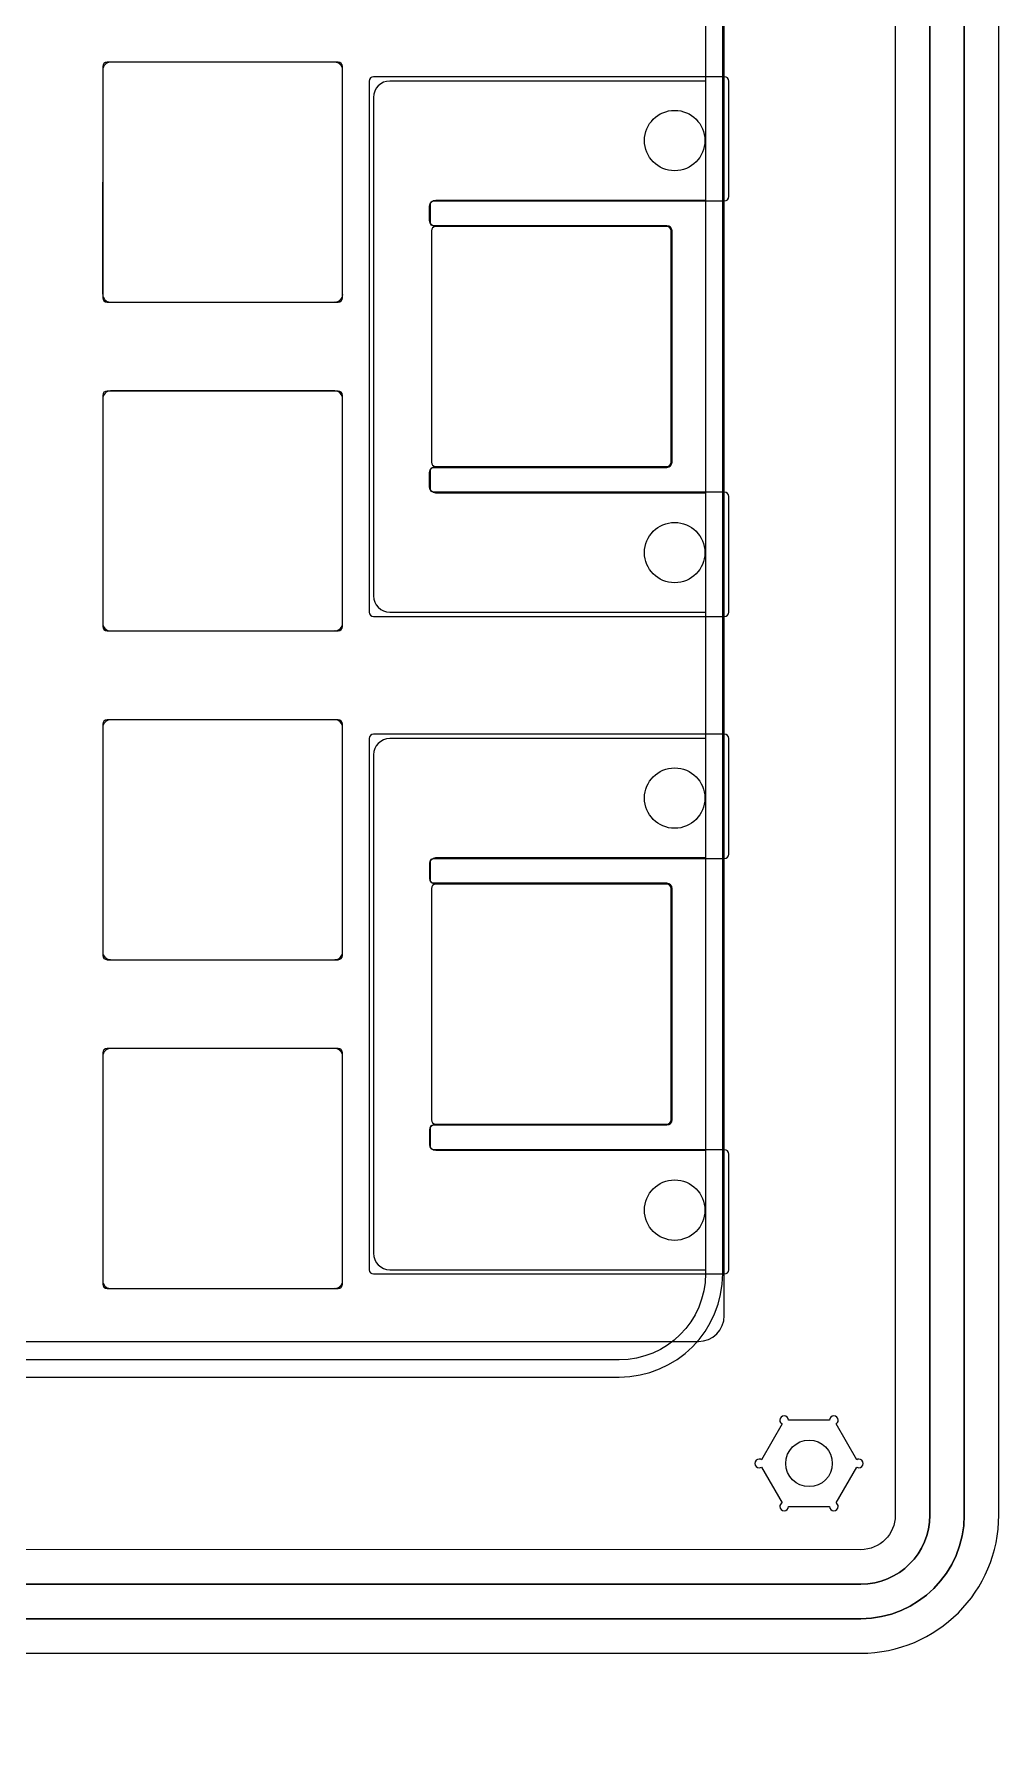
# Model space of a CAD drawing. Header units: millimetres. Extents: x -8 to 471, y -62 to 182.
# Drawn here: x 414.8 to 470.8, y 19.5 to 118.6 of the extents above; entities that cross this region are included whole.
import ezdxf

# ---------------------------------------------------------------- set-up
doc = ezdxf.new("R2010")
doc.units = ezdxf.units.MM
doc.header["$MEASUREMENT"] = 0
for name, color, linetype in [('Bot Keycaps', 7, 'Continuous'), ('Bot Spacer', 7, 'Continuous'), ('Bottom', 7, 'Continuous'), ('Foam Bottom', 7, 'Continuous'), ('Foam Plate', 7, 'Continuous'), ('Mid Keycaps', 7, 'Continuous'), ('Plate 13.9mm', 7, 'Continuous'), ('Top Keycaps', 7, 'Continuous'), ('Top Spacer', 7, 'Continuous')]:
    doc.layers.add(name, color=color, linetype=linetype)

# ---------------------------------------------------------------- blocks, each defined once
blk = doc.blocks.new('block 9')
at = {"layer": 'Foam Bottom', "color": 93, "lineweight": 25, "true_color": 0x53b848}
for points, knots in [([(451.963, 72.538), (452.93, 72.538), (453.713, 73.322), (453.713, 74.288), (453.713, 75.255), (452.93, 76.038), (451.963, 76.038), (450.997, 76.038), (450.213, 75.255), (450.213, 74.288), (450.213, 73.322), (450.997, 72.538), (451.963, 72.538)], [0, 0, 0, 0, 1, 1, 1, 2, 2, 2, 3, 3, 3, 4, 4, 4, 4]), ([(437.863, 69.05), (437.863, 69.188), (437.975, 69.3), (438.113, 69.3), (438.113, 69.3), (451.513, 69.3), (451.513, 69.3), (451.651, 69.3), (451.763, 69.188), (451.763, 69.05), (451.763, 69.05), (451.763, 55.65), (451.763, 55.65), (451.763, 55.512), (451.651, 55.401), (451.513, 55.401), (451.513, 55.401), (438.113, 55.401), (438.113, 55.401), (437.975, 55.401), (437.863, 55.512), (437.863, 55.65), (437.863, 55.65), (437.863, 69.05), (437.863, 69.05)], [0, 0, 0, 0, 1, 1, 1, 2, 2, 2, 3, 3, 3, 4, 4, 4, 5, 5, 5, 6, 6, 6, 7, 7, 7, 8, 8, 8, 8]), ([(451.963, 48.662), (452.93, 48.662), (453.713, 49.446), (453.713, 50.412), (453.713, 51.379), (452.93, 52.162), (451.963, 52.162), (450.997, 52.162), (450.213, 51.379), (450.213, 50.412), (450.213, 49.446), (450.997, 48.662), (451.963, 48.662)], [0, 0, 0, 0, 1, 1, 1, 2, 2, 2, 3, 3, 3, 4, 4, 4, 4])]:
    blk.add_open_spline(points, degree=3, knots=knots, dxfattribs=at)
blk = doc.blocks.new('block 10')
at = {"layer": 'Foam Bottom', "color": 93, "lineweight": 25, "true_color": 0x53b848}
for points, knots in [([(451.962, 110.638), (452.929, 110.638), (453.712, 111.422), (453.712, 112.388), (453.712, 113.355), (452.929, 114.138), (451.962, 114.138), (450.996, 114.138), (450.212, 113.355), (450.212, 112.388), (450.212, 111.422), (450.996, 110.638), (451.962, 110.638)], [0, 0, 0, 0, 1, 1, 1, 2, 2, 2, 3, 3, 3, 4, 4, 4, 4]), ([(437.862, 107.15), (437.862, 107.288), (437.974, 107.4), (438.112, 107.4), (438.112, 107.4), (451.512, 107.4), (451.512, 107.4), (451.65, 107.4), (451.762, 107.288), (451.762, 107.15), (451.762, 107.15), (451.762, 93.75), (451.762, 93.75), (451.762, 93.612), (451.65, 93.501), (451.512, 93.501), (451.512, 93.501), (438.112, 93.501), (438.112, 93.501), (437.974, 93.501), (437.862, 93.612), (437.862, 93.75), (437.862, 93.75), (437.862, 107.15), (437.862, 107.15)], [0, 0, 0, 0, 1, 1, 1, 2, 2, 2, 3, 3, 3, 4, 4, 4, 5, 5, 5, 6, 6, 6, 7, 7, 7, 8, 8, 8, 8]), ([(451.962, 86.762), (452.929, 86.762), (453.712, 87.546), (453.712, 88.512), (453.712, 89.479), (452.929, 90.262), (451.962, 90.262), (450.996, 90.262), (450.212, 89.479), (450.212, 88.512), (450.212, 87.546), (450.996, 86.762), (451.962, 86.762)], [0, 0, 0, 0, 1, 1, 1, 2, 2, 2, 3, 3, 3, 4, 4, 4, 4])]:
    blk.add_open_spline(points, degree=3, knots=knots, dxfattribs=at)
blk = doc.blocks.new('block 3')
at = {"layer": 'Foam Bottom'}
for name in ['block 10', 'block 9']:
    blk.add_blockref(name, (0, 0), dxfattribs=at)
blk = doc.blocks.new('block 42')
at = {"layer": 'Bottom', "color": 7, "lineweight": 25, "true_color": 0xffffff}
blk.add_open_spline([(459.751, 34.389), (460.494, 34.389), (461.101, 34.996), (461.101, 35.739), (461.101, 36.481), (460.494, 37.089), (459.751, 37.089), (459.009, 37.089), (458.401, 36.481), (458.401, 35.739), (458.401, 34.996), (459.009, 34.389), (459.751, 34.389)], degree=3, knots=[0, 0, 0, 0, 1, 1, 1, 2, 2, 2, 3, 3, 3, 4, 4, 4, 4], dxfattribs=at)
blk = doc.blocks.new('block 49')
at = {"layer": 'Bot Spacer', "color": 7, "lineweight": 25, "true_color": 0xffffff}
blk.add_open_spline([(461.318, 33.452), (461.392, 33.408), (461.445, 33.331), (461.445, 33.239), (461.445, 33.101), (461.333, 32.989), (461.195, 32.989), (461.057, 32.989), (460.945, 33.101), (460.945, 33.239), (460.945, 33.239), (458.558, 33.239), (458.558, 33.239), (458.558, 33.101), (458.446, 32.989), (458.308, 32.989), (458.17, 32.989), (458.058, 33.101), (458.058, 33.239), (458.058, 33.331), (458.11, 33.408), (458.185, 33.452), (458.185, 33.452), (456.987, 35.526), (456.987, 35.526), (456.951, 35.504), (456.91, 35.489), (456.865, 35.489), (456.726, 35.489), (456.615, 35.601), (456.615, 35.739), (456.615, 35.877), (456.726, 35.989), (456.865, 35.989), (456.91, 35.989), (456.951, 35.973), (456.988, 35.952), (456.988, 35.952), (458.185, 38.026), (458.185, 38.026), (458.11, 38.069), (458.058, 38.146), (458.058, 38.239), (458.058, 38.377), (458.17, 38.489), (458.308, 38.489), (458.446, 38.489), (458.558, 38.377), (458.558, 38.239), (458.558, 38.239), (460.945, 38.239), (460.945, 38.239), (460.945, 38.377), (461.057, 38.489), (461.195, 38.489), (461.333, 38.489), (461.445, 38.377), (461.445, 38.239), (461.445, 38.146), (461.392, 38.069), (461.318, 38.026), (461.318, 38.026), (462.515, 35.952), (462.515, 35.952), (462.552, 35.973), (462.592, 35.989), (462.638, 35.989), (462.776, 35.989), (462.888, 35.877), (462.888, 35.739), (462.888, 35.601), (462.776, 35.489), (462.638, 35.489), (462.592, 35.489), (462.552, 35.504), (462.515, 35.526), (462.515, 35.526), (461.318, 33.452), (461.318, 33.452)], degree=3, knots=[0, 0, 0, 0, 1, 1, 1, 2, 2, 2, 3, 3, 3, 4, 4, 4, 5, 5, 5, 6, 6, 6, 7, 7, 7, 8, 8, 8, 9, 9, 9, 10, 10, 10, 11, 11, 11, 12, 12, 12, 13, 13, 13, 14, 14, 14, 15, 15, 15, 16, 16, 16, 17, 17, 17, 18, 18, 18, 19, 19, 19, 20, 20, 20, 21, 21, 21, 22, 22, 22, 23, 23, 23, 24, 24, 24, 25, 25, 25, 26, 26, 26, 26], dxfattribs=at)
blk = doc.blocks.new('block 57')
at = {"layer": 'Top Spacer', "color": 52, "lineweight": 25, "true_color": 0xc2c200}
blk.add_open_spline([(448.751, 40.739), (448.751, 40.739), (278.372, 40.74), (278.372, 40.74), (278.372, 40.74), (185.75, 17.489), (185.75, 17.489), (185.75, 17.489), (156.237, 17.489), (156.237, 17.489), (156.236, 17.489), (156.235, 17.489), (156.234, 17.489), (156.234, 17.489), (63.626, 40.74), (63.626, 40.74), (63.626, 40.74), (13.75, 40.739), (13.75, 40.739), (10.465, 40.739), (7.787, 43.393), (7.75, 46.67), (7.75, 46.67), (7.75, 159.814), (7.75, 159.814), (7.77, 161.389), (8.392, 162.866), (9.507, 163.981), (10.63, 165.104), (12.119, 165.727), (13.704, 165.738), (13.704, 165.738), (135.25, 165.739), (135.25, 165.739), (135.25, 165.739), (135.25, 179.739), (135.25, 179.739), (135.25, 179.739), (-0.249, 179.738), (-0.249, 179.738), (-3.557, 179.738), (-6.249, 177.046), (-6.249, 173.738), (-6.249, 173.738), (-6.249, 32.738), (-6.249, 32.738), (-6.249, 29.43), (-3.557, 26.738), (-0.249, 26.738), (-0.249, 26.738), (61.894, 26.739), (61.894, 26.739), (61.894, 26.739), (152.483, 3.913), (152.483, 3.913), (153.6, 3.631), (154.751, 3.488), (155.903, 3.488), (155.903, 3.488), (185.75, 3.488), (185.75, 3.488), (186.899, 3.488), (188.046, 3.63), (189.158, 3.91), (189.158, 3.91), (280.102, 26.739), (280.102, 26.739), (280.102, 26.739), (462.751, 26.738), (462.751, 26.738), (466.059, 26.738), (468.751, 29.43), (468.751, 32.738), (468.751, 32.738), (468.751, 173.738), (468.751, 173.738), (468.751, 177.046), (466.059, 179.738), (462.751, 179.738), (462.751, 179.738), (190.25, 179.739), (190.25, 179.739), (190.25, 179.739), (190.25, 165.739), (190.25, 165.739), (190.25, 165.739), (448.794, 165.738), (448.794, 165.738), (452.083, 165.714), (454.751, 163.032), (454.751, 159.739), (454.751, 159.739), (454.751, 46.738), (454.751, 46.738), (454.75, 43.429), (452.059, 40.739), (448.751, 40.739)], degree=3, knots=[0, 0, 0, 0, 1, 1, 1, 2, 2, 2, 3, 3, 3, 4, 4, 4, 5, 5, 5, 6, 6, 6, 7, 7, 7, 8, 8, 8, 9, 9, 9, 10, 10, 10, 11, 11, 11, 12, 12, 12, 13, 13, 13, 14, 14, 14, 15, 15, 15, 16, 16, 16, 17, 17, 17, 18, 18, 18, 19, 19, 19, 20, 20, 20, 21, 21, 21, 22, 22, 22, 23, 23, 23, 24, 24, 24, 25, 25, 25, 26, 26, 26, 27, 27, 27, 28, 28, 28, 29, 29, 29, 30, 30, 30, 31, 31, 31, 32, 32, 32, 32], dxfattribs=at)
blk = doc.blocks.new('block 60')
at = {"layer": 'Top Spacer', "color": 7, "lineweight": 25, "true_color": 0xffffff}
blk.add_open_spline([(461.318, 33.452), (461.392, 33.408), (461.445, 33.331), (461.445, 33.239), (461.445, 33.101), (461.333, 32.989), (461.195, 32.989), (461.057, 32.989), (460.945, 33.101), (460.945, 33.239), (460.945, 33.239), (458.558, 33.239), (458.558, 33.239), (458.558, 33.101), (458.446, 32.989), (458.308, 32.989), (458.17, 32.989), (458.058, 33.101), (458.058, 33.239), (458.058, 33.331), (458.11, 33.408), (458.185, 33.452), (458.185, 33.452), (456.987, 35.526), (456.987, 35.526), (456.951, 35.504), (456.91, 35.489), (456.865, 35.489), (456.726, 35.489), (456.615, 35.601), (456.615, 35.739), (456.615, 35.877), (456.726, 35.989), (456.865, 35.989), (456.91, 35.989), (456.951, 35.973), (456.988, 35.952), (456.988, 35.952), (458.185, 38.026), (458.185, 38.026), (458.11, 38.069), (458.058, 38.146), (458.058, 38.239), (458.058, 38.377), (458.17, 38.489), (458.308, 38.489), (458.446, 38.489), (458.558, 38.377), (458.558, 38.239), (458.558, 38.239), (460.945, 38.239), (460.945, 38.239), (460.945, 38.377), (461.057, 38.489), (461.195, 38.489), (461.333, 38.489), (461.445, 38.377), (461.445, 38.239), (461.445, 38.146), (461.392, 38.069), (461.318, 38.026), (461.318, 38.026), (462.515, 35.952), (462.515, 35.952), (462.552, 35.973), (462.592, 35.989), (462.638, 35.989), (462.776, 35.989), (462.888, 35.877), (462.888, 35.739), (462.888, 35.601), (462.776, 35.489), (462.638, 35.489), (462.592, 35.489), (462.552, 35.504), (462.515, 35.526), (462.515, 35.526), (461.318, 33.452), (461.318, 33.452)], degree=3, knots=[0, 0, 0, 0, 1, 1, 1, 2, 2, 2, 3, 3, 3, 4, 4, 4, 5, 5, 5, 6, 6, 6, 7, 7, 7, 8, 8, 8, 9, 9, 9, 10, 10, 10, 11, 11, 11, 12, 12, 12, 13, 13, 13, 14, 14, 14, 15, 15, 15, 16, 16, 16, 17, 17, 17, 18, 18, 18, 19, 19, 19, 20, 20, 20, 21, 21, 21, 22, 22, 22, 23, 23, 23, 24, 24, 24, 25, 25, 25, 26, 26, 26, 26], dxfattribs=at)
blk = doc.blocks.new('block 73')
at = {"layer": 'Plate 13.9mm', "color": 7, "lineweight": 25, "true_color": 0xffffff}
blk.add_open_spline([(459.751, 34.389), (460.494, 34.389), (461.101, 34.996), (461.101, 35.739), (461.101, 36.481), (460.494, 37.089), (459.751, 37.089), (459.009, 37.089), (458.401, 36.481), (458.401, 35.739), (458.401, 34.996), (459.009, 34.389), (459.751, 34.389)], degree=3, knots=[0, 0, 0, 0, 1, 1, 1, 2, 2, 2, 3, 3, 3, 4, 4, 4, 4], dxfattribs=at)
blk = doc.blocks.new('block 78')
at = {"layer": 'Plate 13.9mm', "color": 96, "lineweight": 25, "true_color": 0x008200}
for points in [[(419.062, 103.024), (418.924, 103.024), (418.812, 103.136), (418.812, 103.275), (418.812, 103.275), (418.812, 116.674), (418.812, 116.674), (418.812, 116.812), (418.924, 116.925), (419.062, 116.925), (419.062, 116.925), (432.462, 116.925), (432.462, 116.925), (432.6, 116.925), (432.712, 116.812), (432.712, 116.674), (432.712, 116.674), (432.712, 103.275), (432.712, 103.275), (432.712, 103.136), (432.6, 103.024), (432.462, 103.024), (432.462, 103.024), (419.062, 103.024), (419.062, 103.024)], [(419.062, 83.975), (418.924, 83.975), (418.812, 84.087), (418.812, 84.226), (418.812, 84.226), (418.812, 97.625), (418.812, 97.625), (418.812, 97.763), (418.924, 97.876), (419.062, 97.876), (419.062, 97.876), (432.462, 97.876), (432.462, 97.876), (432.6, 97.876), (432.712, 97.763), (432.712, 97.625), (432.712, 97.625), (432.712, 84.226), (432.712, 84.226), (432.712, 84.087), (432.6, 83.975), (432.462, 83.975), (432.462, 83.975), (419.062, 83.975), (419.062, 83.975)], [(419.062, 64.925), (418.924, 64.925), (418.812, 65.037), (418.812, 65.176), (418.812, 65.176), (418.812, 78.575), (418.812, 78.575), (418.812, 78.713), (418.924, 78.826), (419.062, 78.826), (419.062, 78.826), (432.462, 78.826), (432.462, 78.826), (432.6, 78.826), (432.712, 78.713), (432.712, 78.575), (432.712, 78.575), (432.712, 65.176), (432.712, 65.176), (432.712, 65.037), (432.6, 64.925), (432.462, 64.925), (432.462, 64.925), (419.062, 64.925), (419.062, 64.925)], [(419.062, 45.875), (418.924, 45.875), (418.812, 45.987), (418.812, 46.126), (418.812, 46.126), (418.812, 59.525), (418.812, 59.525), (418.812, 59.663), (418.924, 59.776), (419.062, 59.776), (419.062, 59.776), (432.462, 59.776), (432.462, 59.776), (432.6, 59.776), (432.712, 59.663), (432.712, 59.525), (432.712, 59.525), (432.712, 46.126), (432.712, 46.126), (432.712, 45.987), (432.6, 45.875), (432.462, 45.875), (432.462, 45.875), (419.062, 45.875), (419.062, 45.875)]]:
    blk.add_open_spline(points, degree=3, knots=[0, 0, 0, 0, 1, 1, 1, 2, 2, 2, 3, 3, 3, 4, 4, 4, 5, 5, 5, 6, 6, 6, 7, 7, 7, 8, 8, 8, 8], dxfattribs=at)
at = {"layer": 'Plate 13.9mm', "color": 116, "lineweight": 25, "true_color": 0x0e8241}
for points in [[(434.506, 84.813), (434.369, 84.813), (434.257, 84.925), (434.257, 85.062), (434.257, 85.062), (434.257, 115.838), (434.257, 115.838), (434.257, 115.976), (434.369, 116.088), (434.506, 116.088), (434.506, 116.088), (454.847, 116.088), (454.847, 116.088), (454.985, 116.088), (455.097, 115.976), (455.097, 115.838), (455.097, 115.838), (455.097, 109.139), (455.097, 109.139), (455.097, 109.001), (454.985, 108.889), (454.847, 108.889), (454.847, 108.889), (437.962, 108.889), (437.962, 108.889), (437.879, 108.889), (437.812, 108.821), (437.812, 108.739), (437.812, 108.739), (437.812, 107.6), (437.812, 107.6), (437.812, 107.517), (437.879, 107.45), (437.962, 107.45), (437.962, 107.45), (451.512, 107.45), (451.512, 107.45), (451.678, 107.45), (451.812, 107.316), (451.812, 107.15), (451.812, 107.15), (451.812, 93.751), (451.812, 93.751), (451.812, 93.585), (451.678, 93.451), (451.512, 93.451), (451.512, 93.451), (437.962, 93.451), (437.962, 93.451), (437.879, 93.451), (437.812, 93.383), (437.812, 93.301), (437.812, 93.301), (437.812, 92.162), (437.812, 92.162), (437.812, 92.079), (437.879, 92.012), (437.962, 92.012), (437.962, 92.012), (454.847, 92.012), (454.847, 92.012), (454.985, 92.012), (455.097, 91.9), (455.097, 91.762), (455.097, 91.762), (455.097, 85.062), (455.097, 85.062), (455.097, 84.925), (454.985, 84.813), (454.847, 84.813), (454.847, 84.813), (434.506, 84.813), (434.506, 84.813)], [(434.508, 46.713), (434.37, 46.713), (434.258, 46.825), (434.258, 46.962), (434.258, 46.962), (434.258, 77.738), (434.258, 77.738), (434.258, 77.876), (434.37, 77.988), (434.508, 77.988), (434.508, 77.988), (454.848, 77.988), (454.848, 77.988), (454.986, 77.988), (455.098, 77.876), (455.098, 77.738), (455.098, 77.738), (455.098, 71.039), (455.098, 71.039), (455.098, 70.901), (454.986, 70.789), (454.848, 70.789), (454.848, 70.789), (437.963, 70.789), (437.963, 70.789), (437.88, 70.789), (437.813, 70.721), (437.813, 70.638), (437.813, 70.638), (437.813, 69.5), (437.813, 69.5), (437.813, 69.418), (437.88, 69.35), (437.963, 69.35), (437.963, 69.35), (451.514, 69.35), (451.514, 69.35), (451.679, 69.35), (451.813, 69.216), (451.813, 69.05), (451.813, 69.05), (451.813, 55.651), (451.813, 55.651), (451.813, 55.485), (451.679, 55.351), (451.513, 55.351), (451.513, 55.351), (437.963, 55.351), (437.963, 55.351), (437.88, 55.351), (437.813, 55.283), (437.813, 55.2), (437.813, 55.2), (437.813, 54.062), (437.813, 54.062), (437.813, 53.979), (437.88, 53.912), (437.963, 53.912), (437.963, 53.912), (454.848, 53.912), (454.848, 53.912), (454.986, 53.912), (455.098, 53.8), (455.098, 53.662), (455.098, 53.662), (455.098, 46.962), (455.098, 46.962), (455.098, 46.825), (454.986, 46.713), (454.848, 46.713), (454.848, 46.713), (434.508, 46.713), (434.508, 46.713)]]:
    blk.add_open_spline(points, degree=3, knots=[0, 0, 0, 0, 1, 1, 1, 2, 2, 2, 3, 3, 3, 4, 4, 4, 5, 5, 5, 6, 6, 6, 7, 7, 7, 8, 8, 8, 9, 9, 9, 10, 10, 10, 11, 11, 11, 12, 12, 12, 13, 13, 13, 14, 14, 14, 15, 15, 15, 16, 16, 16, 17, 17, 17, 18, 18, 18, 19, 19, 19, 20, 20, 20, 21, 21, 21, 22, 22, 22, 23, 23, 23, 24, 24, 24, 24], dxfattribs=at)
blk = doc.blocks.new('block 84')
at = {"layer": 'Bot Keycaps', "color": 7, "lineweight": 25, "true_color": 0xffffff}
blk.add_open_spline([(459.751, 34.389), (460.494, 34.389), (461.101, 34.996), (461.101, 35.739), (461.101, 36.481), (460.494, 37.089), (459.751, 37.089), (459.009, 37.089), (458.401, 36.481), (458.401, 35.739), (458.401, 34.996), (459.009, 34.389), (459.751, 34.389)], degree=3, knots=[0, 0, 0, 0, 1, 1, 1, 2, 2, 2, 3, 3, 3, 4, 4, 4, 4], dxfattribs=at)
blk = doc.blocks.new('block 94')
at = {"layer": 'Mid Keycaps', "color": 7, "lineweight": 25, "true_color": 0xffffff}
blk.add_open_spline([(459.751, 34.389), (460.494, 34.389), (461.101, 34.996), (461.101, 35.739), (461.101, 36.481), (460.494, 37.089), (459.751, 37.089), (459.009, 37.089), (458.401, 36.481), (458.401, 35.739), (458.401, 34.996), (459.009, 34.389), (459.751, 34.389)], degree=3, knots=[0, 0, 0, 0, 1, 1, 1, 2, 2, 2, 3, 3, 3, 4, 4, 4, 4], dxfattribs=at)
blk = doc.blocks.new('block 104')
at = {"layer": 'Top Keycaps', "color": 7, "lineweight": 25, "true_color": 0xffffff}
blk.add_open_spline([(459.751, 34.389), (460.494, 34.389), (461.101, 34.996), (461.101, 35.739), (461.101, 36.481), (460.494, 37.089), (459.751, 37.089), (459.009, 37.089), (458.401, 36.481), (458.401, 35.739), (458.401, 34.996), (459.009, 34.389), (459.751, 34.389)], degree=3, knots=[0, 0, 0, 0, 1, 1, 1, 2, 2, 2, 3, 3, 3, 4, 4, 4, 4], dxfattribs=at)

msp = doc.modelspace()

# ---------------------------------------------------------------- linework, layer by layer
at = {"layer": 'Bot Keycaps', "color": 52, "lineweight": 25, "true_color": 0xc2c200}
msp.add_open_spline([(155.903, 3.488), (154.751, 3.488), (153.601, 3.631), (152.483, 3.913), (152.483, 3.913), (61.894, 26.739), (61.894, 26.739), (61.894, 26.739), (-0.249, 26.738), (-0.249, 26.738), (-3.557, 26.738), (-6.249, 29.43), (-6.249, 32.738), (-6.249, 32.738), (-6.249, 173.738), (-6.249, 173.738), (-6.249, 177.046), (-3.557, 179.738), (-0.249, 179.738), (-0.249, 179.738), (190.25, 179.739), (190.25, 179.739), (190.25, 179.739), (462.751, 179.738), (462.751, 179.738), (466.059, 179.738), (468.751, 177.046), (468.751, 173.738), (468.751, 173.738), (468.751, 32.738), (468.751, 32.738), (468.751, 29.43), (466.059, 26.738), (462.751, 26.738), (462.751, 26.738), (280.102, 26.739), (280.102, 26.739), (280.102, 26.739), (189.158, 3.91), (189.158, 3.91), (188.046, 3.63), (186.899, 3.488), (185.75, 3.488), (185.75, 3.488), (155.903, 3.488), (155.903, 3.488)], degree=3, knots=[0, 0, 0, 0, 1, 1, 1, 2, 2, 2, 3, 3, 3, 4, 4, 4, 5, 5, 5, 6, 6, 6, 7, 7, 7, 8, 8, 8, 9, 9, 9, 10, 10, 10, 11, 11, 11, 12, 12, 12, 13, 13, 13, 14, 14, 14, 15, 15, 15, 15], dxfattribs=at)
at = {"layer": 'Bot Keycaps', "color": 9, "lineweight": 25, "true_color": 0xc2c2c2}
msp.add_open_spline([(377.638, 44.302), (377.638, 44.302), (377.638, 137.552), (377.638, 137.552), (377.638, 138.38), (378.309, 139.052), (379.138, 139.052), (379.138, 139.052), (453.337, 139.052), (453.337, 139.052), (454.166, 139.052), (454.837, 138.38), (454.837, 137.552), (454.837, 137.552), (454.837, 44.302), (454.837, 44.302), (454.837, 43.474), (454.166, 42.802), (453.337, 42.802), (453.337, 42.802), (379.138, 42.802), (379.138, 42.802), (378.309, 42.802), (377.638, 43.474), (377.638, 44.302)], degree=3, knots=[0, 0, 0, 0, 1, 1, 1, 2, 2, 2, 3, 3, 3, 4, 4, 4, 5, 5, 5, 6, 6, 6, 7, 7, 7, 8, 8, 8, 8], dxfattribs=at)
at = {"layer": 'Bot Spacer', "color": 52, "lineweight": 25, "true_color": 0xc2c200}
msp.add_open_spline([(448.751, 40.739), (448.751, 40.739), (278.372, 40.74), (278.372, 40.74), (278.372, 40.74), (185.75, 17.489), (185.75, 17.489), (185.75, 17.489), (156.237, 17.489), (156.237, 17.489), (156.236, 17.489), (156.235, 17.489), (156.234, 17.489), (156.234, 17.489), (63.626, 40.74), (63.626, 40.74), (63.626, 40.74), (13.75, 40.739), (13.75, 40.739), (10.465, 40.739), (7.787, 43.393), (7.75, 46.67), (7.75, 46.67), (7.75, 159.814), (7.75, 159.814), (7.77, 161.389), (8.392, 162.866), (9.507, 163.981), (10.63, 165.104), (12.119, 165.727), (13.704, 165.738), (13.704, 165.738), (135.25, 165.739), (135.25, 165.739), (135.25, 165.739), (135.25, 177.739), (135.25, 177.739), (135.25, 177.739), (-0.249, 177.738), (-0.249, 177.738), (-2.454, 177.738), (-4.249, 175.944), (-4.249, 173.738), (-4.249, 173.738), (-4.249, 32.738), (-4.249, 32.738), (-4.249, 30.533), (-2.454, 28.739), (-0.249, 28.739), (-0.249, 28.739), (62.142, 28.74), (62.142, 28.74), (62.142, 28.74), (152.971, 5.852), (152.971, 5.852), (153.929, 5.611), (154.916, 5.489), (155.903, 5.489), (155.903, 5.489), (185.75, 5.489), (185.75, 5.489), (186.735, 5.489), (187.718, 5.61), (188.672, 5.85), (188.672, 5.85), (279.855, 28.74), (279.855, 28.74), (279.855, 28.74), (462.751, 28.739), (462.751, 28.739), (464.957, 28.739), (466.751, 30.533), (466.751, 32.738), (466.751, 32.738), (466.751, 173.738), (466.751, 173.738), (466.751, 175.944), (464.957, 177.738), (462.751, 177.738), (462.751, 177.738), (190.25, 177.739), (190.25, 177.739), (190.25, 177.739), (190.25, 165.739), (190.25, 165.739), (190.25, 165.739), (448.794, 165.738), (448.794, 165.738), (452.083, 165.714), (454.751, 163.032), (454.751, 159.739), (454.751, 159.739), (454.751, 46.738), (454.751, 46.738), (454.75, 43.429), (452.059, 40.739), (448.751, 40.739)], degree=3, knots=[0, 0, 0, 0, 1, 1, 1, 2, 2, 2, 3, 3, 3, 4, 4, 4, 5, 5, 5, 6, 6, 6, 7, 7, 7, 8, 8, 8, 9, 9, 9, 10, 10, 10, 11, 11, 11, 12, 12, 12, 13, 13, 13, 14, 14, 14, 15, 15, 15, 16, 16, 16, 17, 17, 17, 18, 18, 18, 19, 19, 19, 20, 20, 20, 21, 21, 21, 22, 22, 22, 23, 23, 23, 24, 24, 24, 25, 25, 25, 26, 26, 26, 27, 27, 27, 28, 28, 28, 29, 29, 29, 30, 30, 30, 31, 31, 31, 32, 32, 32, 32], dxfattribs=at)
at = {"layer": 'Bottom', "color": 52, "lineweight": 25, "true_color": 0xc2c200}
msp.add_open_spline([(462.751, 175.738), (462.751, 175.738), (190.25, 175.739), (190.25, 175.739), (190.25, 175.739), (180.359, 175.739), (180.359, 175.739), (180.359, 175.739), (180.359, 133.171), (180.359, 133.171), (180.359, 133.171), (161.579, 133.171), (161.579, 133.171), (161.579, 133.171), (161.579, 175.739), (161.579, 175.739), (161.579, 175.739), (150.603, 175.739), (150.603, 175.739), (150.603, 175.739), (150.603, 160.297), (150.603, 160.297), (150.603, 160.297), (141.884, 160.297), (141.884, 160.297), (141.884, 160.297), (141.884, 175.739), (141.884, 175.739), (141.884, 175.739), (-0.249, 175.738), (-0.249, 175.738), (-1.353, 175.738), (-2.249, 174.843), (-2.249, 173.738), (-2.249, 173.738), (-2.249, 32.738), (-2.249, 32.738), (-2.249, 31.634), (-1.353, 30.738), (-0.249, 30.738), (-0.249, 30.738), (62.39, 30.739), (62.39, 30.739), (62.39, 30.739), (153.46, 7.792), (153.46, 7.792), (154.259, 7.59), (155.079, 7.489), (155.903, 7.489), (155.903, 7.489), (185.75, 7.489), (185.75, 7.489), (186.571, 7.489), (187.388, 7.59), (188.185, 7.789), (188.185, 7.789), (279.608, 30.739), (279.608, 30.739), (279.608, 30.739), (462.751, 30.738), (462.751, 30.738), (463.855, 30.738), (464.751, 31.634), (464.751, 32.738), (464.751, 32.738), (464.751, 173.738), (464.751, 173.738), (464.751, 174.843), (463.856, 175.738), (462.751, 175.738)], degree=3, knots=[0, 0, 0, 0, 1, 1, 1, 2, 2, 2, 3, 3, 3, 4, 4, 4, 5, 5, 5, 6, 6, 6, 7, 7, 7, 8, 8, 8, 9, 9, 9, 10, 10, 10, 11, 11, 11, 12, 12, 12, 13, 13, 13, 14, 14, 14, 15, 15, 15, 16, 16, 16, 17, 17, 17, 18, 18, 18, 19, 19, 19, 20, 20, 20, 21, 21, 21, 22, 22, 22, 23, 23, 23, 23], dxfattribs=at)
at = {"layer": 'Foam Bottom', "color": 52, "lineweight": 25, "true_color": 0xc2c200}
for points, knots in [([(453.748, 46.962), (453.748, 46.962), (453.748, 159.741), (453.748, 159.741), (453.748, 159.741), (453.751, 159.739), (453.751, 159.739), (453.751, 162.5), (451.512, 164.739), (448.751, 164.739), (448.75, 164.739), (448.75, 164.739), (448.749, 164.739), (448.749, 164.739), (448.749, 164.739), (448.749, 164.739), (448.749, 164.739), (190.249, 164.739), (190.249, 164.739), (190.249, 164.739), (190.25, 164.739), (190.25, 164.739), (189.698, 164.739), (189.25, 165.186), (189.25, 165.739), (189.25, 166.291), (188.802, 166.739), (188.25, 166.739), (188.25, 166.739), (188.25, 166.741), (188.25, 166.741), (188.25, 166.741), (180.359, 166.741), (180.359, 166.741), (180.359, 166.741), (180.359, 138.83), (180.359, 138.83), (183.595, 139.637), (191.615, 141.636), (191.615, 141.636), (191.619, 141.636), (191.622, 141.637), (191.626, 141.638), (191.662, 141.647), (191.699, 141.651), (191.735, 141.651), (191.938, 141.651), (192.114, 141.517), (192.168, 141.323), (192.168, 141.319), (192.169, 141.316), (192.169, 141.312), (192.169, 141.312), (195.317, 128.699), (195.317, 128.699), (195.376, 128.459), (195.234, 128.218), (194.999, 128.153), (194.999, 128.153), (194.991, 128.153), (194.987, 128.152), (194.987, 128.152), (182.374, 125.008), (182.374, 125.008), (182.369, 125.006), (182.365, 125.005), (182.36, 125.002), (182.329, 124.995), (182.297, 124.992), (182.266, 124.992), (182.059, 124.992), (181.88, 125.132), (181.83, 125.333), (181.828, 125.338), (181.827, 125.342), (181.824, 125.346), (181.824, 125.346), (179.873, 133.171), (179.873, 133.171), (179.873, 133.171), (162.061, 133.171), (162.061, 133.171), (161.17, 129.598), (160.106, 125.326), (160.106, 125.325), (160.053, 125.128), (159.875, 124.992), (159.672, 124.992), (159.635, 124.992), (159.598, 124.997), (159.562, 125.006), (159.562, 125.006), (146.94, 128.153), (146.937, 128.154), (146.703, 128.218), (146.562, 128.459), (146.621, 128.696), (146.621, 128.696), (149.761, 141.299), (149.761, 141.299), (149.763, 141.302), (149.765, 141.306), (149.766, 141.31), (149.816, 141.511), (149.995, 141.651), (150.202, 141.651), (150.239, 141.651), (150.276, 141.647), (150.312, 141.638), (150.315, 141.637), (150.319, 141.636), (150.323, 141.636), (150.323, 141.636), (161.579, 138.83), (161.579, 138.83), (161.579, 138.83), (161.579, 166.741), (161.579, 166.741), (161.579, 166.741), (150.603, 166.741), (150.603, 166.741), (150.603, 166.741), (150.603, 160.297), (150.603, 160.297), (150.603, 160.297), (141.884, 160.297), (141.884, 160.297), (141.884, 160.297), (141.884, 166.741), (141.884, 166.741), (141.884, 166.741), (137.249, 166.741), (137.249, 166.741), (137.249, 166.741), (137.25, 166.739), (137.25, 166.739), (136.698, 166.739), (136.25, 166.291), (136.25, 165.739), (136.25, 165.186), (135.802, 164.739), (135.25, 164.739), (135.25, 164.739), (135.25, 164.739), (135.25, 164.739), (135.25, 164.739), (13.749, 164.739), (13.749, 164.739), (13.749, 164.739), (13.75, 164.739), (13.75, 164.739), (10.989, 164.739), (8.75, 162.5), (8.75, 159.739), (8.75, 159.739), (8.75, 159.739), (8.75, 159.739), (8.75, 159.739), (8.748, 159.741), (8.748, 159.741), (8.748, 159.741), (8.748, 46.741), (8.748, 46.741), (8.748, 46.741), (8.75, 46.739), (8.75, 46.739), (8.75, 43.977), (10.989, 41.739), (13.75, 41.739), (13.75, 41.739), (13.75, 41.739), (13.75, 41.739), (13.75, 41.739), (13.749, 41.74), (13.749, 41.74), (13.749, 41.74), (63.749, 41.74), (63.749, 41.74), (63.749, 41.74), (155.999, 18.74), (155.999, 18.74), (155.999, 18.74), (156, 18.739), (156, 18.739), (156, 18.601), (156.112, 18.489), (156.25, 18.489), (156.25, 18.489), (185.748, 18.489), (185.748, 18.489), (185.748, 18.489), (185.75, 18.489), (185.75, 18.489), (185.888, 18.489), (186, 18.601), (186, 18.739), (186, 18.739), (185.999, 18.74), (185.999, 18.74), (185.999, 18.74), (278.249, 41.74), (278.249, 41.74), (278.249, 41.74), (448.749, 41.74), (448.749, 41.74), (448.749, 41.74), (448.749, 41.739), (448.749, 41.739), (451.511, 41.738), (453.75, 43.976), (453.751, 46.737), (453.751, 46.738), (453.751, 46.738), (453.751, 46.739), (453.751, 46.739), (453.748, 46.741), (453.748, 46.741), (453.748, 46.741), (453.748, 46.962), (453.748, 46.962)], [0, 0, 0, 0, 1, 1, 1, 2, 2, 2, 3, 3, 3, 4, 4, 4, 5, 5, 5, 6, 6, 6, 7, 7, 7, 8, 8, 8, 9, 9, 9, 10, 10, 10, 11, 11, 11, 12, 12, 12, 13, 13, 13, 14, 14, 14, 15, 15, 15, 16, 16, 16, 17, 17, 17, 18, 18, 18, 19, 19, 19, 20, 20, 20, 21, 21, 21, 22, 22, 22, 23, 23, 23, 24, 24, 24, 25, 25, 25, 26, 26, 26, 27, 27, 27, 28, 28, 28, 29, 29, 29, 30, 30, 30, 31, 31, 31, 32, 32, 32, 33, 33, 33, 34, 34, 34, 35, 35, 35, 36, 36, 36, 37, 37, 37, 38, 38, 38, 39, 39, 39, 40, 40, 40, 41, 41, 41, 42, 42, 42, 43, 43, 43, 44, 44, 44, 45, 45, 45, 46, 46, 46, 47, 47, 47, 48, 48, 48, 49, 49, 49, 50, 50, 50, 51, 51, 51, 52, 52, 52, 53, 53, 53, 54, 54, 54, 55, 55, 55, 56, 56, 56, 57, 57, 57, 58, 58, 58, 59, 59, 59, 60, 60, 60, 61, 61, 61, 62, 62, 62, 63, 63, 63, 64, 64, 64, 65, 65, 65, 66, 66, 66, 67, 67, 67, 68, 68, 68, 69, 69, 69, 70, 70, 70, 71, 71, 71, 72, 72, 72, 73, 73, 73, 73]), ([(432.264, 103.026), (432.264, 103.026), (432.283, 103.02), (432.283, 103.02), (432.283, 103.02), (419.261, 103.028), (419.261, 103.028), (419.257, 103.028), (419.253, 103.027), (419.248, 103.026), (419.007, 103.034), (418.813, 103.233), (418.813, 103.476), (418.813, 103.489), (418.808, 103.502), (418.799, 103.511), (418.799, 103.511), (418.811, 116.462), (418.811, 116.462), (418.812, 116.466), (418.813, 116.471), (418.813, 116.476), (418.813, 116.724), (419.015, 116.926), (419.263, 116.926), (419.268, 116.926), (419.274, 116.927), (419.279, 116.929), (419.279, 116.929), (432.261, 116.929), (432.261, 116.929), (432.384, 116.926), (432.497, 116.879), (432.582, 116.794), (432.663, 116.713), (432.71, 116.606), (432.713, 116.492), (432.712, 116.487), (432.711, 116.483), (432.711, 116.478), (432.711, 116.478), (432.711, 103.478), (432.711, 103.478), (432.711, 103.465), (432.716, 103.452), (432.726, 103.443), (432.714, 103.228), (432.512, 103.026), (432.264, 103.026)], [0, 0, 0, 0, 1, 1, 1, 2, 2, 2, 3, 3, 3, 4, 4, 4, 5, 5, 5, 6, 6, 6, 7, 7, 7, 8, 8, 8, 9, 9, 9, 10, 10, 10, 11, 11, 11, 12, 12, 12, 13, 13, 13, 14, 14, 14, 15, 15, 15, 16, 16, 16, 16]), ([(432.713, 84.413), (432.707, 84.171), (432.508, 83.976), (432.264, 83.976), (432.264, 83.976), (432.28, 83.972), (432.28, 83.972), (432.28, 83.972), (419.261, 83.978), (419.261, 83.978), (419.257, 83.978), (419.253, 83.978), (419.249, 83.977), (419.007, 83.984), (418.813, 84.183), (418.813, 84.426), (418.813, 84.431), (418.812, 84.436), (418.811, 84.442), (418.811, 84.442), (418.811, 97.412), (418.811, 97.412), (418.812, 97.416), (418.813, 97.421), (418.813, 97.426), (418.813, 97.674), (419.015, 97.876), (419.263, 97.876), (419.268, 97.876), (419.274, 97.877), (419.279, 97.879), (419.279, 97.879), (432.261, 97.879), (432.261, 97.879), (432.384, 97.876), (432.497, 97.829), (432.582, 97.744), (432.663, 97.663), (432.71, 97.556), (432.713, 97.442), (432.712, 97.437), (432.711, 97.433), (432.711, 97.428), (432.711, 97.428), (432.711, 84.428), (432.711, 84.428), (432.711, 84.423), (432.712, 84.418), (432.713, 84.413)], [0, 0, 0, 0, 1, 1, 1, 2, 2, 2, 3, 3, 3, 4, 4, 4, 5, 5, 5, 6, 6, 6, 7, 7, 7, 8, 8, 8, 9, 9, 9, 10, 10, 10, 11, 11, 11, 12, 12, 12, 13, 13, 13, 14, 14, 14, 15, 15, 15, 16, 16, 16, 16]), ([(432.713, 65.363), (432.707, 65.121), (432.508, 64.926), (432.264, 64.926), (432.264, 64.926), (432.28, 64.922), (432.28, 64.922), (432.28, 64.922), (419.261, 64.928), (419.261, 64.928), (419.257, 64.928), (419.253, 64.928), (419.249, 64.927), (419.007, 64.934), (418.813, 65.133), (418.813, 65.376), (418.813, 65.381), (418.812, 65.386), (418.811, 65.392), (418.811, 65.392), (418.811, 78.362), (418.811, 78.362), (418.812, 78.366), (418.813, 78.371), (418.813, 78.376), (418.813, 78.624), (419.015, 78.826), (419.263, 78.826), (419.268, 78.826), (419.274, 78.827), (419.278, 78.829), (419.278, 78.829), (432.261, 78.829), (432.261, 78.829), (432.506, 78.826), (432.705, 78.632), (432.713, 78.392), (432.712, 78.387), (432.711, 78.383), (432.711, 78.378), (432.711, 78.378), (432.711, 65.378), (432.711, 65.378), (432.711, 65.373), (432.712, 65.368), (432.713, 65.363)], [0, 0, 0, 0, 1, 1, 1, 2, 2, 2, 3, 3, 3, 4, 4, 4, 5, 5, 5, 6, 6, 6, 7, 7, 7, 8, 8, 8, 9, 9, 9, 10, 10, 10, 11, 11, 11, 12, 12, 12, 13, 13, 13, 14, 14, 14, 15, 15, 15, 15]), ([(432.713, 46.313), (432.707, 46.071), (432.508, 45.876), (432.264, 45.876), (432.264, 45.876), (432.28, 45.872), (432.28, 45.872), (432.28, 45.872), (419.261, 45.878), (419.261, 45.878), (419.257, 45.878), (419.253, 45.878), (419.249, 45.877), (419.007, 45.884), (418.813, 46.083), (418.813, 46.326), (418.813, 46.331), (418.812, 46.336), (418.811, 46.342), (418.811, 46.342), (418.811, 59.312), (418.811, 59.312), (418.812, 59.316), (418.813, 59.321), (418.813, 59.326), (418.813, 59.574), (419.015, 59.776), (419.263, 59.776), (419.268, 59.776), (419.274, 59.777), (419.278, 59.779), (419.278, 59.779), (432.261, 59.779), (432.261, 59.779), (432.506, 59.776), (432.705, 59.582), (432.713, 59.342), (432.712, 59.337), (432.711, 59.333), (432.711, 59.328), (432.711, 59.328), (432.711, 46.328), (432.711, 46.328), (432.711, 46.323), (432.712, 46.318), (432.713, 46.313)], [0, 0, 0, 0, 1, 1, 1, 2, 2, 2, 3, 3, 3, 4, 4, 4, 5, 5, 5, 6, 6, 6, 7, 7, 7, 8, 8, 8, 9, 9, 9, 10, 10, 10, 11, 11, 11, 12, 12, 12, 13, 13, 13, 14, 14, 14, 15, 15, 15, 15])]:
    msp.add_open_spline(points, degree=3, knots=knots, dxfattribs=at)
at = {"layer": 'Foam Plate', "color": 52, "lineweight": 25, "true_color": 0xc2c200}
for points, knots in [([(453.748, 46.962), (453.748, 46.962), (435.458, 46.962), (435.458, 46.962), (434.934, 46.962), (434.508, 47.389), (434.508, 47.912), (434.508, 47.912), (434.508, 76.788), (434.508, 76.788), (434.508, 77.312), (434.934, 77.738), (435.458, 77.738), (435.458, 77.738), (453.748, 77.738), (453.748, 77.738), (453.748, 77.738), (453.748, 85.062), (453.748, 85.062), (453.748, 85.062), (435.457, 85.062), (435.457, 85.062), (434.933, 85.062), (434.507, 85.489), (434.507, 86.012), (434.507, 86.012), (434.507, 114.888), (434.507, 114.888), (434.507, 115.412), (434.933, 115.838), (435.457, 115.838), (435.457, 115.838), (453.748, 115.838), (453.748, 115.838), (453.748, 115.838), (453.748, 159.741), (453.748, 159.741), (453.748, 159.741), (453.751, 159.739), (453.751, 159.739), (453.751, 162.5), (451.512, 164.739), (448.751, 164.739), (448.75, 164.739), (448.75, 164.739), (448.749, 164.739), (448.749, 164.739), (448.749, 164.739), (448.749, 164.739), (448.749, 164.739), (190.249, 164.739), (190.249, 164.739), (190.249, 164.739), (190.25, 164.739), (190.25, 164.739), (189.698, 164.739), (189.25, 165.186), (189.25, 165.739), (189.25, 166.291), (188.802, 166.739), (188.25, 166.739), (188.25, 166.739), (188.25, 166.741), (188.25, 166.741), (188.25, 166.741), (137.249, 166.741), (137.249, 166.741), (137.249, 166.741), (137.25, 166.739), (137.25, 166.739), (136.698, 166.739), (136.25, 166.291), (136.25, 165.739), (136.25, 165.186), (135.802, 164.739), (135.25, 164.739), (135.25, 164.739), (135.25, 164.739), (135.25, 164.739), (135.25, 164.739), (13.749, 164.739), (13.749, 164.739), (13.749, 164.739), (13.75, 164.739), (13.75, 164.739), (10.989, 164.739), (8.75, 162.5), (8.75, 159.739), (8.75, 159.739), (8.75, 159.739), (8.75, 159.739), (8.75, 159.739), (8.748, 159.741), (8.748, 159.741), (8.748, 159.741), (8.748, 46.741), (8.748, 46.741), (8.748, 46.741), (8.75, 46.739), (8.75, 46.739), (8.75, 43.977), (10.989, 41.739), (13.75, 41.739), (13.75, 41.739), (13.75, 41.739), (13.75, 41.739), (13.75, 41.739), (13.749, 41.74), (13.749, 41.74), (13.749, 41.74), (63.749, 41.74), (63.749, 41.74), (63.749, 41.74), (155.999, 18.74), (155.999, 18.74), (155.999, 18.74), (156, 18.739), (156, 18.739), (156, 18.601), (156.112, 18.489), (156.25, 18.489), (156.25, 18.489), (185.748, 18.489), (185.748, 18.489), (185.748, 18.489), (185.75, 18.489), (185.75, 18.489), (185.888, 18.489), (186, 18.601), (186, 18.739), (186, 18.739), (185.999, 18.74), (185.999, 18.74), (185.999, 18.74), (278.249, 41.74), (278.249, 41.74), (278.249, 41.74), (448.749, 41.74), (448.749, 41.74), (448.749, 41.74), (448.749, 41.739), (448.749, 41.739), (451.511, 41.738), (453.75, 43.976), (453.751, 46.737), (453.751, 46.738), (453.751, 46.738), (453.751, 46.739), (453.751, 46.739), (453.748, 46.741), (453.748, 46.741), (453.748, 46.741), (453.748, 46.962), (453.748, 46.962)], [0, 0, 0, 0, 1, 1, 1, 2, 2, 2, 3, 3, 3, 4, 4, 4, 5, 5, 5, 6, 6, 6, 7, 7, 7, 8, 8, 8, 9, 9, 9, 10, 10, 10, 11, 11, 11, 12, 12, 12, 13, 13, 13, 14, 14, 14, 15, 15, 15, 16, 16, 16, 17, 17, 17, 18, 18, 18, 19, 19, 19, 20, 20, 20, 21, 21, 21, 22, 22, 22, 23, 23, 23, 24, 24, 24, 25, 25, 25, 26, 26, 26, 27, 27, 27, 28, 28, 28, 29, 29, 29, 30, 30, 30, 31, 31, 31, 32, 32, 32, 33, 33, 33, 34, 34, 34, 35, 35, 35, 36, 36, 36, 37, 37, 37, 38, 38, 38, 39, 39, 39, 40, 40, 40, 41, 41, 41, 42, 42, 42, 43, 43, 43, 44, 44, 44, 45, 45, 45, 46, 46, 46, 47, 47, 47, 48, 48, 48, 49, 49, 49, 50, 50, 50, 51, 51, 51, 51]), ([(432.264, 103.026), (432.264, 103.026), (432.283, 103.02), (432.283, 103.02), (432.283, 103.02), (419.261, 103.028), (419.261, 103.028), (419.257, 103.028), (419.253, 103.027), (419.248, 103.026), (419.007, 103.034), (418.813, 103.233), (418.813, 103.476), (418.813, 103.489), (418.808, 103.502), (418.799, 103.511), (418.799, 103.511), (418.811, 116.462), (418.811, 116.462), (418.812, 116.466), (418.813, 116.471), (418.813, 116.476), (418.813, 116.724), (419.015, 116.926), (419.263, 116.926), (419.268, 116.926), (419.274, 116.927), (419.279, 116.929), (419.279, 116.929), (432.261, 116.929), (432.261, 116.929), (432.384, 116.926), (432.497, 116.879), (432.582, 116.794), (432.663, 116.713), (432.71, 116.606), (432.713, 116.492), (432.712, 116.487), (432.711, 116.483), (432.711, 116.478), (432.711, 116.478), (432.711, 103.478), (432.711, 103.478), (432.711, 103.465), (432.716, 103.452), (432.726, 103.443), (432.714, 103.228), (432.512, 103.026), (432.264, 103.026)], [0, 0, 0, 0, 1, 1, 1, 2, 2, 2, 3, 3, 3, 4, 4, 4, 5, 5, 5, 6, 6, 6, 7, 7, 7, 8, 8, 8, 9, 9, 9, 10, 10, 10, 11, 11, 11, 12, 12, 12, 13, 13, 13, 14, 14, 14, 15, 15, 15, 16, 16, 16, 16]), ([(451.512, 93.501), (451.512, 93.501), (438.112, 93.501), (438.112, 93.501), (437.919, 93.501), (437.762, 93.343), (437.762, 93.15), (437.762, 93.15), (437.762, 92.312), (437.762, 92.312), (437.762, 92.119), (437.919, 91.962), (438.112, 91.962), (438.112, 91.962), (453.748, 91.962), (453.748, 91.962), (453.748, 91.962), (453.748, 108.939), (453.748, 108.939), (453.748, 108.939), (438.112, 108.939), (438.112, 108.939), (437.919, 108.939), (437.762, 108.782), (437.762, 108.588), (437.762, 108.588), (437.762, 107.75), (437.762, 107.75), (437.762, 107.557), (437.919, 107.4), (438.112, 107.4), (438.112, 107.4), (451.512, 107.4), (451.512, 107.4), (451.65, 107.4), (451.762, 107.288), (451.762, 107.15), (451.762, 107.15), (451.762, 93.75), (451.762, 93.75), (451.762, 93.612), (451.65, 93.501), (451.512, 93.501)], [0, 0, 0, 0, 1, 1, 1, 2, 2, 2, 3, 3, 3, 4, 4, 4, 5, 5, 5, 6, 6, 6, 7, 7, 7, 8, 8, 8, 9, 9, 9, 10, 10, 10, 11, 11, 11, 12, 12, 12, 13, 13, 13, 14, 14, 14, 14]), ([(432.713, 84.413), (432.707, 84.171), (432.508, 83.976), (432.264, 83.976), (432.264, 83.976), (432.28, 83.972), (432.28, 83.972), (432.28, 83.972), (419.261, 83.978), (419.261, 83.978), (419.257, 83.978), (419.253, 83.978), (419.249, 83.977), (419.007, 83.984), (418.813, 84.183), (418.813, 84.426), (418.813, 84.431), (418.812, 84.436), (418.811, 84.442), (418.811, 84.442), (418.811, 97.412), (418.811, 97.412), (418.812, 97.416), (418.813, 97.421), (418.813, 97.426), (418.813, 97.674), (419.015, 97.876), (419.263, 97.876), (419.268, 97.876), (419.274, 97.877), (419.279, 97.879), (419.279, 97.879), (432.261, 97.879), (432.261, 97.879), (432.384, 97.876), (432.497, 97.829), (432.582, 97.744), (432.663, 97.663), (432.71, 97.556), (432.713, 97.442), (432.712, 97.437), (432.711, 97.433), (432.711, 97.428), (432.711, 97.428), (432.711, 84.428), (432.711, 84.428), (432.711, 84.423), (432.712, 84.418), (432.713, 84.413)], [0, 0, 0, 0, 1, 1, 1, 2, 2, 2, 3, 3, 3, 4, 4, 4, 5, 5, 5, 6, 6, 6, 7, 7, 7, 8, 8, 8, 9, 9, 9, 10, 10, 10, 11, 11, 11, 12, 12, 12, 13, 13, 13, 14, 14, 14, 15, 15, 15, 16, 16, 16, 16]), ([(432.713, 65.363), (432.707, 65.121), (432.508, 64.926), (432.264, 64.926), (432.264, 64.926), (432.28, 64.922), (432.28, 64.922), (432.28, 64.922), (419.261, 64.928), (419.261, 64.928), (419.257, 64.928), (419.253, 64.928), (419.249, 64.927), (419.007, 64.934), (418.813, 65.133), (418.813, 65.376), (418.813, 65.381), (418.812, 65.386), (418.811, 65.392), (418.811, 65.392), (418.811, 78.362), (418.811, 78.362), (418.812, 78.366), (418.813, 78.371), (418.813, 78.376), (418.813, 78.624), (419.015, 78.826), (419.263, 78.826), (419.268, 78.826), (419.274, 78.827), (419.278, 78.829), (419.278, 78.829), (432.261, 78.829), (432.261, 78.829), (432.506, 78.826), (432.705, 78.632), (432.713, 78.392), (432.712, 78.387), (432.711, 78.383), (432.711, 78.378), (432.711, 78.378), (432.711, 65.378), (432.711, 65.378), (432.711, 65.373), (432.712, 65.368), (432.713, 65.363)], [0, 0, 0, 0, 1, 1, 1, 2, 2, 2, 3, 3, 3, 4, 4, 4, 5, 5, 5, 6, 6, 6, 7, 7, 7, 8, 8, 8, 9, 9, 9, 10, 10, 10, 11, 11, 11, 12, 12, 12, 13, 13, 13, 14, 14, 14, 15, 15, 15, 15]), ([(451.513, 55.401), (451.513, 55.401), (438.113, 55.401), (438.113, 55.401), (437.92, 55.401), (437.763, 55.243), (437.763, 55.05), (437.763, 55.05), (437.763, 54.212), (437.763, 54.212), (437.763, 54.019), (437.92, 53.862), (438.113, 53.862), (438.113, 53.862), (453.748, 53.862), (453.748, 53.862), (453.748, 53.862), (453.748, 70.839), (453.748, 70.839), (453.748, 70.839), (438.113, 70.839), (438.113, 70.839), (437.92, 70.839), (437.763, 70.682), (437.763, 70.488), (437.763, 70.488), (437.763, 69.65), (437.763, 69.65), (437.763, 69.457), (437.92, 69.3), (438.113, 69.3), (438.113, 69.3), (451.513, 69.3), (451.513, 69.3), (451.651, 69.3), (451.763, 69.188), (451.763, 69.05), (451.763, 69.05), (451.763, 55.65), (451.763, 55.65), (451.763, 55.512), (451.651, 55.401), (451.513, 55.401)], [0, 0, 0, 0, 1, 1, 1, 2, 2, 2, 3, 3, 3, 4, 4, 4, 5, 5, 5, 6, 6, 6, 7, 7, 7, 8, 8, 8, 9, 9, 9, 10, 10, 10, 11, 11, 11, 12, 12, 12, 13, 13, 13, 14, 14, 14, 14]), ([(432.713, 46.313), (432.707, 46.071), (432.508, 45.876), (432.264, 45.876), (432.264, 45.876), (432.28, 45.872), (432.28, 45.872), (432.28, 45.872), (419.261, 45.878), (419.261, 45.878), (419.257, 45.878), (419.253, 45.878), (419.249, 45.877), (419.007, 45.884), (418.813, 46.083), (418.813, 46.326), (418.813, 46.331), (418.812, 46.336), (418.811, 46.342), (418.811, 46.342), (418.811, 59.312), (418.811, 59.312), (418.812, 59.316), (418.813, 59.321), (418.813, 59.326), (418.813, 59.574), (419.015, 59.776), (419.263, 59.776), (419.268, 59.776), (419.274, 59.777), (419.278, 59.779), (419.278, 59.779), (432.261, 59.779), (432.261, 59.779), (432.506, 59.776), (432.705, 59.582), (432.713, 59.342), (432.712, 59.337), (432.711, 59.333), (432.711, 59.328), (432.711, 59.328), (432.711, 46.328), (432.711, 46.328), (432.711, 46.323), (432.712, 46.318), (432.713, 46.313)], [0, 0, 0, 0, 1, 1, 1, 2, 2, 2, 3, 3, 3, 4, 4, 4, 5, 5, 5, 6, 6, 6, 7, 7, 7, 8, 8, 8, 9, 9, 9, 10, 10, 10, 11, 11, 11, 12, 12, 12, 13, 13, 13, 14, 14, 14, 15, 15, 15, 15])]:
    msp.add_open_spline(points, degree=3, knots=knots, dxfattribs=at)
at = {"layer": 'Mid Keycaps', "color": 52, "lineweight": 25, "true_color": 0xc2c200}
msp.add_open_spline([(155.903, 5.489), (154.916, 5.489), (153.929, 5.611), (152.971, 5.852), (152.971, 5.852), (62.142, 28.74), (62.142, 28.74), (62.142, 28.74), (-0.249, 28.739), (-0.249, 28.739), (-2.454, 28.739), (-4.249, 30.533), (-4.249, 32.738), (-4.249, 32.738), (-4.249, 173.738), (-4.249, 173.738), (-4.249, 175.944), (-2.454, 177.738), (-0.249, 177.738), (-0.249, 177.738), (190.25, 177.739), (190.25, 177.739), (190.25, 177.739), (462.751, 177.738), (462.751, 177.738), (464.957, 177.738), (466.751, 175.944), (466.751, 173.738), (466.751, 173.738), (466.751, 32.738), (466.751, 32.738), (466.751, 30.533), (464.957, 28.739), (462.751, 28.739), (462.751, 28.739), (279.855, 28.74), (279.855, 28.74), (279.855, 28.74), (188.672, 5.85), (188.672, 5.85), (187.718, 5.61), (186.735, 5.489), (185.75, 5.489), (185.75, 5.489), (155.903, 5.489), (155.903, 5.489)], degree=3, knots=[0, 0, 0, 0, 1, 1, 1, 2, 2, 2, 3, 3, 3, 4, 4, 4, 5, 5, 5, 6, 6, 6, 7, 7, 7, 8, 8, 8, 9, 9, 9, 10, 10, 10, 11, 11, 11, 12, 12, 12, 13, 13, 13, 14, 14, 14, 15, 15, 15, 15], dxfattribs=at)
at = {"layer": 'Mid Keycaps', "color": 9, "lineweight": 25, "true_color": 0xc2c2c2}
msp.add_open_spline([(377.638, 44.302), (377.638, 44.302), (377.638, 137.552), (377.638, 137.552), (377.638, 138.38), (378.309, 139.052), (379.138, 139.052), (379.138, 139.052), (453.337, 139.052), (453.337, 139.052), (454.166, 139.052), (454.837, 138.38), (454.837, 137.552), (454.837, 137.552), (454.837, 44.302), (454.837, 44.302), (454.837, 43.474), (454.166, 42.802), (453.337, 42.802), (453.337, 42.802), (379.138, 42.802), (379.138, 42.802), (378.309, 42.802), (377.638, 43.474), (377.638, 44.302)], degree=3, knots=[0, 0, 0, 0, 1, 1, 1, 2, 2, 2, 3, 3, 3, 4, 4, 4, 5, 5, 5, 6, 6, 6, 7, 7, 7, 8, 8, 8, 8], dxfattribs=at)
at = {"layer": 'Plate 13.9mm', "color": 104, "lineweight": 25, "true_color": 0x00aa2b}
msp.add_open_spline([(155.903, 1.489), (154.587, 1.489), (153.272, 1.651), (151.994, 1.974), (151.994, 1.974), (61.646, 24.739), (61.646, 24.739), (61.646, 24.739), (-0.249, 24.738), (-0.249, 24.738), (-4.66, 24.738), (-8.249, 28.327), (-8.249, 32.738), (-8.249, 32.738), (-8.249, 173.738), (-8.249, 173.738), (-8.249, 178.149), (-4.66, 181.738), (-0.249, 181.738), (-0.249, 181.738), (190.25, 181.739), (190.25, 181.739), (190.25, 181.739), (462.751, 181.738), (462.751, 181.738), (467.162, 181.738), (470.751, 178.149), (470.751, 173.738), (470.751, 173.738), (470.751, 32.738), (470.751, 32.738), (470.751, 28.327), (467.162, 24.738), (462.751, 24.738), (462.751, 24.738), (280.349, 24.739), (280.349, 24.739), (280.349, 24.739), (189.645, 1.97), (189.645, 1.97), (188.375, 1.651), (187.063, 1.489), (185.75, 1.489), (185.75, 1.489), (155.903, 1.489), (155.903, 1.489)], degree=3, knots=[0, 0, 0, 0, 1, 1, 1, 2, 2, 2, 3, 3, 3, 4, 4, 4, 5, 5, 5, 6, 6, 6, 7, 7, 7, 8, 8, 8, 9, 9, 9, 10, 10, 10, 11, 11, 11, 12, 12, 12, 13, 13, 13, 14, 14, 14, 15, 15, 15, 15], dxfattribs=at)
at = {"layer": 'Top Keycaps', "color": 52, "lineweight": 25, "true_color": 0xc2c200}
msp.add_open_spline([(462.751, 175.738), (462.751, 175.738), (190.25, 175.739), (190.25, 175.739), (190.25, 175.739), (-0.249, 175.738), (-0.249, 175.738), (-1.353, 175.738), (-2.249, 174.843), (-2.249, 173.738), (-2.249, 173.738), (-2.249, 32.738), (-2.249, 32.738), (-2.249, 31.634), (-1.353, 30.738), (-0.249, 30.738), (-0.249, 30.738), (62.39, 30.739), (62.39, 30.739), (62.39, 30.739), (153.46, 7.792), (153.46, 7.792), (154.259, 7.59), (155.079, 7.489), (155.903, 7.489), (155.903, 7.489), (185.75, 7.489), (185.75, 7.489), (186.571, 7.489), (187.388, 7.59), (188.185, 7.789), (188.185, 7.789), (279.608, 30.739), (279.608, 30.739), (279.608, 30.739), (462.751, 30.738), (462.751, 30.738), (463.855, 30.738), (464.751, 31.634), (464.751, 32.738), (464.751, 32.738), (464.751, 173.738), (464.751, 173.738), (464.751, 174.843), (463.856, 175.738), (462.751, 175.738)], degree=3, knots=[0, 0, 0, 0, 1, 1, 1, 2, 2, 2, 3, 3, 3, 4, 4, 4, 5, 5, 5, 6, 6, 6, 7, 7, 7, 8, 8, 8, 9, 9, 9, 10, 10, 10, 11, 11, 11, 12, 12, 12, 13, 13, 13, 14, 14, 14, 15, 15, 15, 15], dxfattribs=at)
at = {"layer": 'Top Keycaps', "color": 9, "lineweight": 25, "true_color": 0xc2c2c2}
msp.add_open_spline([(377.638, 44.302), (377.638, 44.302), (377.638, 137.552), (377.638, 137.552), (377.638, 138.38), (378.309, 139.052), (379.138, 139.052), (379.138, 139.052), (453.337, 139.052), (453.337, 139.052), (454.166, 139.052), (454.837, 138.38), (454.837, 137.552), (454.837, 137.552), (454.837, 44.302), (454.837, 44.302), (454.837, 43.474), (454.166, 42.802), (453.337, 42.802), (453.337, 42.802), (379.138, 42.802), (379.138, 42.802), (378.309, 42.802), (377.638, 43.474), (377.638, 44.302)], degree=3, knots=[0, 0, 0, 0, 1, 1, 1, 2, 2, 2, 3, 3, 3, 4, 4, 4, 5, 5, 5, 6, 6, 6, 7, 7, 7, 8, 8, 8, 8], dxfattribs=at)

# ---------------------------------------------------------------- block references
at = {"layer": 'Bot Keycaps'}
msp.add_blockref('block 84', (0, 0), dxfattribs=at)
at = {"layer": 'Bot Spacer'}
msp.add_blockref('block 49', (0, 0), dxfattribs=at)
at = {"layer": 'Bottom'}
msp.add_blockref('block 42', (0, 0), dxfattribs=at)
at = {"layer": 'Foam Bottom'}
msp.add_blockref('block 3', (0, 0), dxfattribs=at)
at = {"layer": 'Mid Keycaps'}
msp.add_blockref('block 94', (0, 0), dxfattribs=at)
at = {"layer": 'Plate 13.9mm'}
for name in ['block 78', 'block 73']:
    msp.add_blockref(name, (0, 0), dxfattribs=at)
at = {"layer": 'Top Keycaps'}
msp.add_blockref('block 104', (0, 0), dxfattribs=at)
at = {"layer": 'Top Spacer'}
for name in ['block 57', 'block 60']:
    msp.add_blockref(name, (0, 0), dxfattribs=at)

doc.saveas('drawing.dxf')
